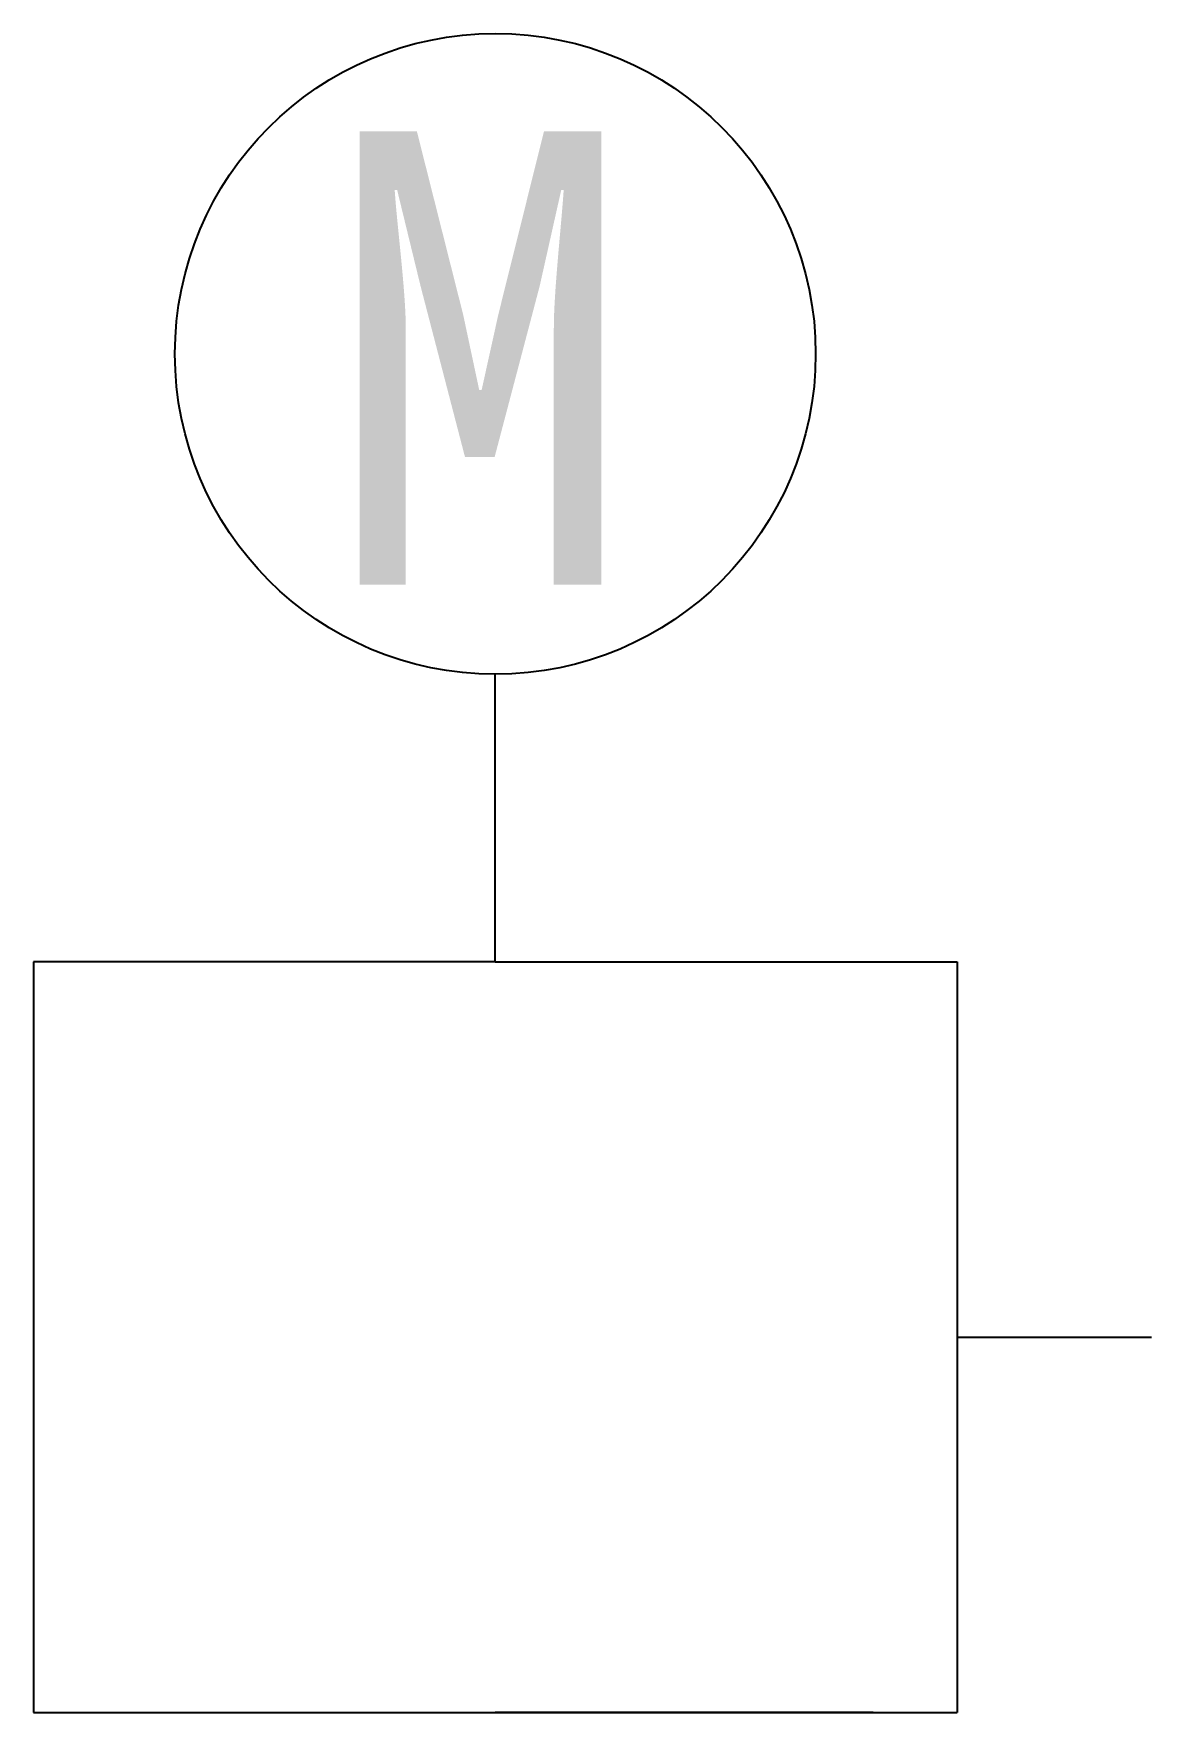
# Model space of a CAD drawing. Header units: millimetres. Extents: x 0 to 0.67, y 0 to 1.
import ezdxf

# ---------------------------------------------------------------- set-up
doc = ezdxf.new("R2010")
doc.units = ezdxf.units.MM
doc.styles.get("Standard").update_dxf_attribs({"font": 'txt', "bigfont": 'gbcbig.shx'})

msp = doc.modelspace()

# ---------------------------------------------------------------- linework, layer by layer
for p, q in [((0.275, 0.4471), (0.275, 0.6184)), ((0.275, 0.4471), (0, 0.4471)), ((0, 0.4471), (0, 0)), ((0.275, 0.4471), (0.55, 0.4471)), ((0.55, 0.4471), (0.55, 0)), ((0.55, 0.2236), (0.6658, 0.2236)), ((0, 0), (0.55, 0)), ((0.05, 0), (0.275, 0)), ((0.5, 0), (0.275, 0))]:
    msp.add_line(p, q)
msp.add_circle((0.275, 0.8092), 0.1908)

# ---------------------------------------------------------------- texts
at = {"insert": (0.1743, 0.9417), "char_height": 0.27, "width": 0.204297, "attachment_point": 1}
msp.add_mtext('{\\f@SimSun|b0|i0|c134|p2;M}', dxfattribs=at)

doc.saveas('drawing.dxf')
